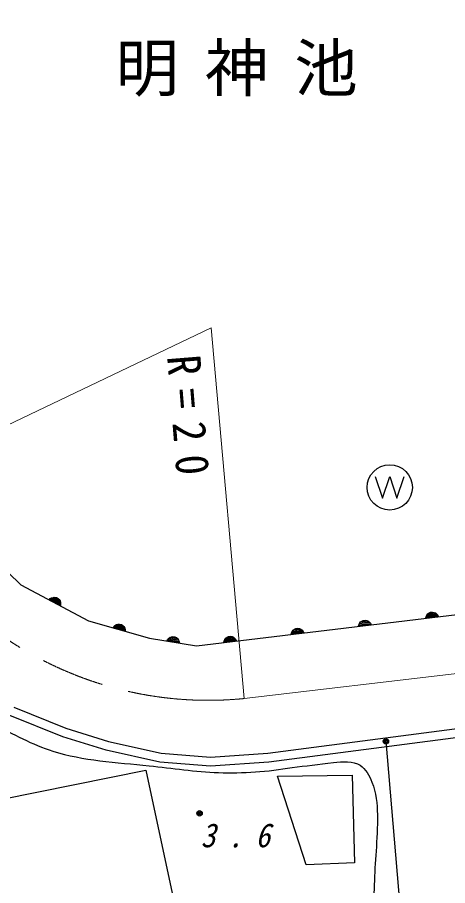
# Model space of a CAD drawing. Units: millimetres, scale not verified. Extents: x 40000 to 680000, y 20000 to 380000.
# Drawn here: x 300007 to 323767, y 246851 to 294805 of the extents above; entities that cross this region are included whole.
import ezdxf

# ---------------------------------------------------------------- set-up
doc = ezdxf.new("R2010")
doc.units = ezdxf.units.MM
doc.header["$LTSCALE"] = 1000
doc.linetypes.add('CHAIN', pattern=[18.5, 12, -1.5, 3.5, -1.5])
for name, color, linetype, lineweight in [('M-BGD', 7, 'Continuous', 25), ('M-BMK', 2, 'CHAIN', 13), ('M-STR-HTXT', 7, 'Continuous', 13), ('M-STR-STRC', 7, 'Continuous', 25)]:
    doc.layers.add(name, color=color, linetype=linetype, lineweight=lineweight)
doc.layers.add('M-BMK-HTXT', color=7, linetype='Continuous')
doc.styles.add('ＭＳ ゴシック', font='')
doc.styles.get('ＭＳ ゴシック').set_extended_font_data('MS Gothic')

msp = doc.modelspace()

# ---------------------------------------------------------------- linework, layer by layer
at = {"layer": 'M-BGD'}
for p, q in [((302375, 262363), (301806, 262665)), ((301839, 262696), (302382, 262406)), ((302390, 262450), (301871, 262726)), ((301927, 262744), (302372, 262507)), ((302355, 262564), (301984, 262761)), ((302066, 262765), (302313, 262634)), ((322645, 261800), (323145, 261861)), ((323099, 261897), (322682, 261847)), ((322746, 261897), (323024, 261931)), ((319474, 261377), (318890, 261306)), ((318927, 261353), (319427, 261413)), ((319380, 261450), (318963, 261400)), ((319028, 261450), (319306, 261483)), ((323230, 261744), (322590, 261667)), ((322599, 261710), (323211, 261784)), ((323192, 261824), (322608, 261754)), ((305946, 260953), (305327, 261130)), ((305352, 261167), (305944, 260997)), ((305942, 261042), (305377, 261203)), ((305428, 261232), (305913, 261094)), ((305884, 261145), (305480, 261261)), ((305559, 261282), (305828, 261205)), ((315163, 260816), (315774, 260889)), ((315755, 260929), (315172, 260859)), ((315208, 260906), (315709, 260966)), ((315662, 261003), (315245, 260952)), ((315309, 261002), (315587, 261036)), ((319511, 261297), (318872, 261220)), ((318881, 261263), (319493, 261337)), ((308931, 260298), (308295, 260402)), ((308315, 260441), (308923, 260342)), ((308916, 260386), (308336, 260480)), ((308384, 260515), (308882, 260434)), ((308847, 260482), (308432, 260550)), ((308508, 260580), (308785, 260535)), ((312075, 260402), (311435, 260325)), ((311444, 260368), (312056, 260442)), ((312037, 260482), (311453, 260411)), ((311490, 260458), (311990, 260518)), ((311944, 260555), (311527, 260505)), ((311591, 260555), (311869, 260588)), ((315793, 260849), (315154, 260772))]:
    msp.add_line(p, q, dxfattribs=at)
for points in [[(257829, 301192), (274430, 301076), (277335, 299892), (279864, 297579), (282500, 294351), (294964, 270036), (297373, 266181), (300204, 263471), (303938, 261483), (307311, 260519), (309901, 260098), (335929, 263230), (341138, 264254), (346739, 266302), (351377, 268952), (354750, 271301), (358573, 274674), (361524, 278287), (364234, 282142), (366402, 286177), (372968, 299543)], [(319769, 269446), (320169, 268246), (320569, 269446), (320969, 268246), (321369, 269446)], [(299818, 256704), (302679, 255546), (305040, 254819), (307940, 254167), (310674, 253951), (313844, 254169), (335019, 256934)], [(335096, 256440), (313894, 253671), (310671, 253450), (307865, 253671), (304911, 254336), (302512, 255074), (299595, 256255)]]:
    msp.add_lwpolyline(points, dxfattribs=at)
for points in [[(301762, 262641), (301826, 262702), (301896, 262744), (301991, 262773), (302072, 262777), (302160, 262763), (302259, 262710), (302320, 262646), (302362, 262576), (302391, 262481), (302395, 262400), (302380, 262312)], [(322568, 261622), (322585, 261709), (322619, 261783), (322680, 261861), (322744, 261911), (322824, 261949), (322936, 261962), (323022, 261945), (323097, 261911), (323175, 261850), (323225, 261786), (323263, 261706)], [(318849, 261175), (318867, 261261), (318900, 261336), (318962, 261414), (319026, 261464), (319106, 261502), (319217, 261515), (319304, 261497), (319379, 261464), (319456, 261403), (319506, 261338), (319544, 261258)], [(305288, 261097), (305338, 261170), (305398, 261226), (305484, 261274), (305563, 261295), (305651, 261299), (305759, 261269), (305832, 261219), (305888, 261159), (305936, 261072), (305957, 260994), (305961, 260905)], [(315131, 260727), (315149, 260814), (315182, 260888), (315243, 260966), (315308, 261016), (315388, 261054), (315499, 261068), (315586, 261050), (315660, 261016), (315738, 260955), (315788, 260891), (315826, 260811)], [(308261, 260365), (308302, 260443), (308354, 260506), (308435, 260563), (308511, 260594), (308598, 260608), (308708, 260590), (308787, 260549), (308849, 260496), (308907, 260416), (308937, 260340), (308951, 260252)], [(311413, 260280), (311430, 260366), (311464, 260441), (311525, 260519), (311589, 260569), (311669, 260607), (311781, 260620), (311867, 260602), (311942, 260569), (312020, 260508), (312070, 260443), (312108, 260363)], [(285396, 251395), (292493, 253011), (293125, 250411), (307108, 253222), (309005, 244368), (300011, 242611), (300362, 240574), (296919, 239801), (297341, 237201), (293968, 236498), (294530, 234601), (289612, 233617)], [(314377, 252894), (318493, 252958), (318622, 248102), (315952, 248006)]]:
    msp.add_lwpolyline(points, close=True, dxfattribs=at)
for centre, radius in [((320569, 268846), 1250), ((310067, 250845), 150), ((310067, 250845), 90), ((310067, 250845), 30)]:
    msp.add_circle(centre, radius, dxfattribs=at)
msp.add_open_spline([(294391, 258623), (294669, 258425), (294949, 258231), (295230, 258039), (296367, 257261), (297517, 256509), (298713, 255809), (299755, 255206), (300829, 254642), (301970, 254281), (302807, 254017), (303679, 253861), (304553, 253746), (305464, 253632), (306374, 253569), (307284, 253471), (308564, 253342), (309838, 253132), (311117, 253095), (312471, 253047), (313830, 253152), (315180, 253370), (315922, 253462), (316643, 253562), (317460, 253646), (317983, 253701), (318540, 253748), (318938, 253496), (319239, 253304), (319447, 252937), (319589, 252569), (319821, 251973), (319880, 251371), (319890, 250765), (319894, 250083), (319857, 249424), (319815, 248760), (319721, 247518), (319685, 246285), (319678, 245034), (319675, 244524), (319676, 244011), (319776, 243517), (319860, 243100), (320013, 242697), (320167, 242294)], degree=3, knots=[0, 0, 0, 0, 1, 1, 1, 2, 2, 2, 3, 3, 3, 4, 4, 4, 5, 5, 5, 6, 6, 6, 7, 7, 7, 8, 8, 8, 9, 9, 9, 10, 10, 10, 11, 11, 11, 12, 12, 12, 13, 13, 13, 14, 14, 14, 15, 15, 15, 15], dxfattribs=at)
at = {"layer": 'M-BMK'}
msp.add_line((312530, 257184), (333948, 259711), dxfattribs=at)
msp.add_arc((310552, 277086), 20000, 204.2415, 275.676, dxfattribs=at)
at = {"layer": 'M-STR-HTXT'}
msp.add_lwpolyline([(292316, 268874), (310718, 277653), (312530, 257184)], dxfattribs=at)
at = {"layer": 'M-STR-STRC'}
msp.add_line((320358, 254824), (321582, 240277), dxfattribs=at)
for radius in [150, 90, 30]:
    msp.add_circle((320358, 254824), radius, dxfattribs=at)

# ---------------------------------------------------------------- texts
at = {"layer": 'M-BGD', "insert": (310124, 248948), "char_height": 1320, "attachment_point": 7, "style": 'ＭＳ ゴシック'}
msp.add_mtext('\\T1.87;\\W0.9;\\Q15;3.6', dxfattribs=at)
at = {"layer": 'M-BMK-HTXT', "insert": (305430, 290424), "char_height": 2566, "attachment_point": 7, "style": 'ＭＳ ゴシック'}
msp.add_mtext('\\T1.41;明神池', dxfattribs=at)
at = {"layer": 'M-STR-HTXT', "insert": (308245, 276081), "char_height": 1833, "attachment_point": 7, "rotation": 274.6, "style": 'ＭＳ ゴシック'}
msp.add_mtext('\\T1.64;\\W0.9;R=20', dxfattribs=at)

doc.saveas('drawing.dxf')
